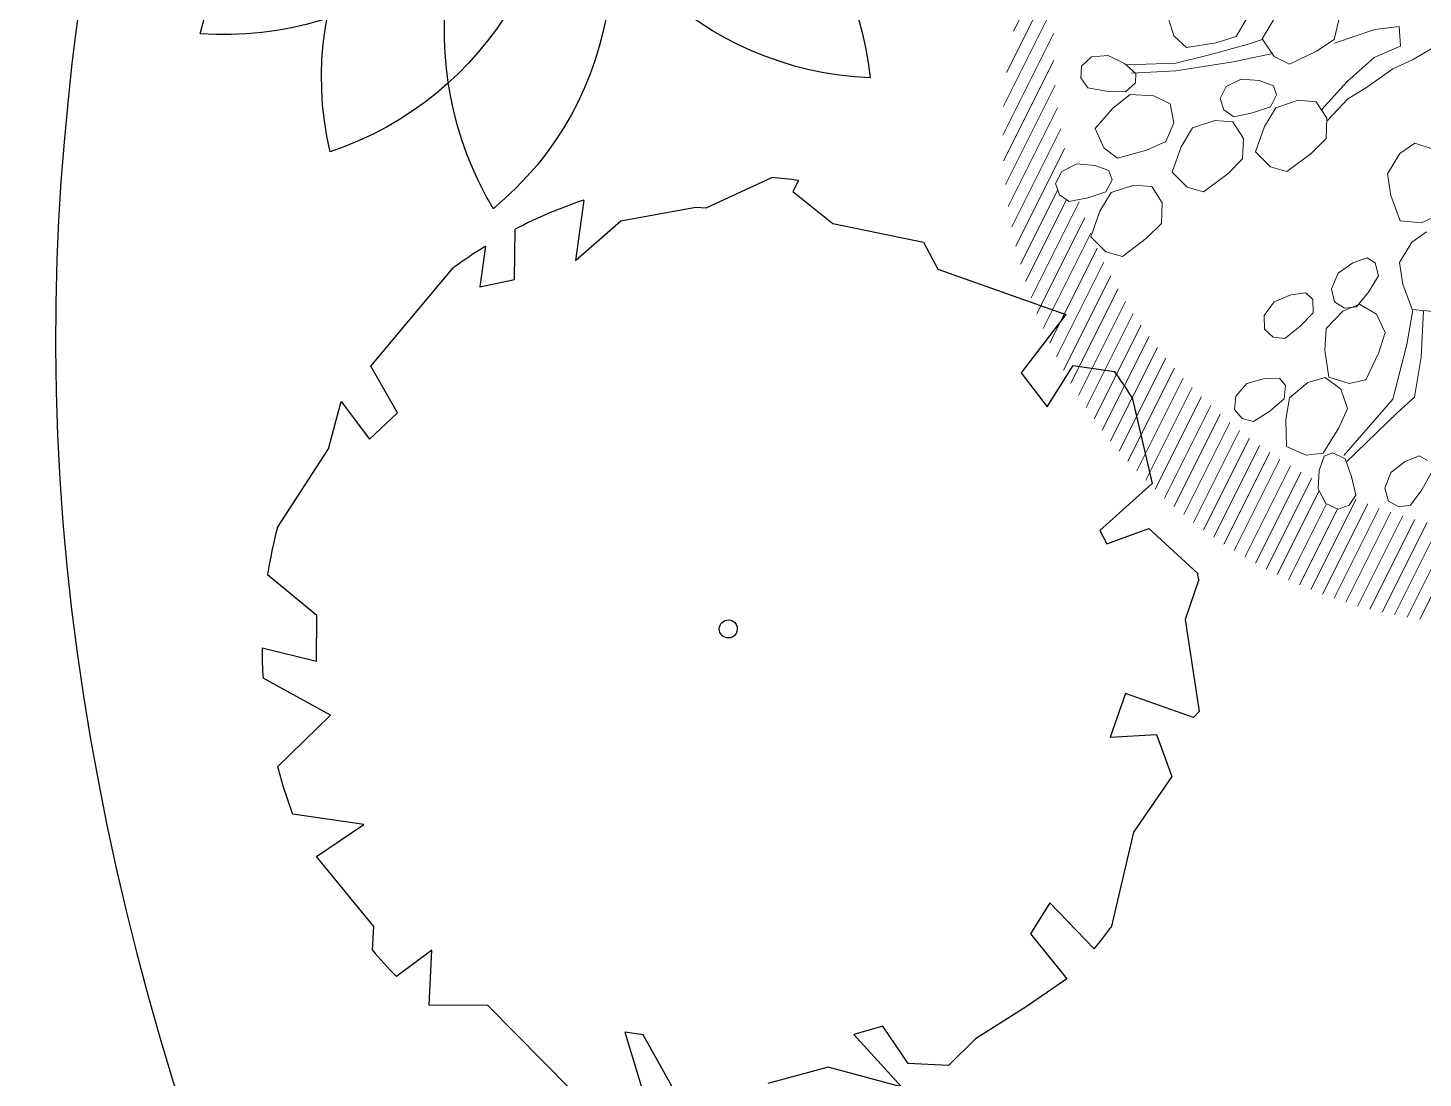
# Model space of a CAD drawing. Extents: x -809667 to 586099, y 3084146 to 3634412.
# Drawn here: x 381935.327 to 381937.429, y 3085741.829 to 3085743.41 of the extents above; entities that cross this region are included whole.
import ezdxf

# ---------------------------------------------------------------- set-up
doc = ezdxf.new("R2010")
doc.units = 0
doc.header["$LTSCALE"] = 0.5
doc.layers.get('0').update_dxf_attribs({"linetype": 'CONTINUOUS'})
for name, color, linetype in [('TREE', 3, 'CONTINUOUS'), ('图框', 4, 'CONTINUOUS'), ('树', 3, 'CONTINUOUS'), ('灌木', 3, 'CONTINUOUS'), ('道路', 4, 'CONTINUOUS')]:
    doc.layers.add(name, color=color, linetype=linetype)
doc.layers.add('紫薇', color=6, linetype='CONTINUOUS', lineweight=20)

# ---------------------------------------------------------------- blocks, each defined once
blk = doc.blocks.new('A$C46A015EA')
at = {"layer": '树', "color": 0, "linetype": 'Continuous'}
for centre, radius, start, end in [((1.3283, 4.0957), 1.9685, 227.56436, 31.33046), ((4.1013, 3.6261), 1.8496, 126.16905, 303.0486), ((0.7978, 3.4752), 1.9955, 251.81629, 53.749), ((3.7714, 4.1878), 2.0053, 153.43956, 313.58607), ((2.0899, 4.4107), 1.8992, 199.3601, 10.49099), ((4.6444, 2.7962), 2.0772, 109.31842, 262.8778), ((3.9565, 1.2038), 1.9441, 51.98023, 218.25708)]:
    blk.add_arc(centre, radius, start, end, dxfattribs=at)
blk = doc.blocks.new('A$C4C586FE1')
at = {"layer": 'TREE', "color": 0}
for p, q in [((1294, 2743), (1192.9, 2818.9)), ((1417.9, 2836.2), (1388.9, 2616.6)), ((1786.8, 2659.7), (1417.9, 2836.2)), ((1100.1, 2800.7), (873.4, 2660.3)), ((1261.1, 2599.4), (1294, 2743)), ((873.4, 2660.3), (885.1, 2448.8)), ((1875, 2685.7), (1786.8, 2659.7)), ((2107.7, 2532.3), (1875, 2685.7)), ((1388.9, 2616.6), (1261.1, 2599.4)), ((785.3, 2557.2), (585.3, 2566.4)), ((570, 2555.2), (514.1, 2441.5)), ((841.8, 2435.9), (785.3, 2557.2)), ((2260.8, 2515.8), (2107.7, 2532.3)), ((2272.6, 2551), (2260.8, 2515.8)), ((2410.9, 2296.6), (2336, 2500.2)), ((514.1, 2441.5), (288.4, 2275.8)), ((885.1, 2448.8), (841.8, 2435.9)), ((288.4, 2275.8), (287.5, 2250.5)), ((2434.2, 2275.2), (2410.9, 2296.6)), ((2564.8, 2085.9), (2434.2, 2275.2)), ((287.5, 2250.5), (483.5, 2157.2)), ((483.5, 2157.2), (422.4, 2031.4)), ((329.8, 2135.9), (208.1, 2079)), ((422.4, 2031.4), (329.8, 2135.9)), ((208.1, 2079), (170.6, 1878.4)), ((2577.2, 1905.4), (2564.8, 2085.9)), ((2688, 2051.3), (2577.2, 1905.4)), ((170.6, 1878.4), (15.6, 1628.2)), ((2666.2, 1735.2), (2771.9, 1843.1)), ((2724.5, 1645.7), (2666.2, 1735.2)), ((2799.1, 1743.9), (2724.5, 1645.7)), ((2787.7, 1243.8), (2821.3, 1628.8)), ((5.9, 1547.3), (197.8, 1550.3)), ((197.8, 1550.3), (173.3, 1443)), ((173.3, 1443), (0, 1424.7)), ((0, 1424.7), (27, 1278.9)), ((27, 1278.9), (66.8, 1102)), ((2631.6, 1201.9), (2787.7, 1243.8)), ((2635, 1085.7), (2631.6, 1201.9)), ((67, 987.7), (66.8, 1102)), ((2775.3, 1105.3), (2635, 1085.7)), ((2702, 977.7), (2775.3, 1105.3)), ((67, 987.7), (157.2, 906.4)), ((2642.7, 701.9), (2702, 977.7)), ((157.2, 906.4), (291.2, 931.2)), ((291.2, 931.2), (334.9, 852.4)), ((334.9, 852.4), (122.2, 842.3)), ((122.7, 841.2), (319.7, 727.5)), ((319.7, 727.5), (413.9, 564.3)), ((2274.5, 500.5), (2371.1, 598.9)), ((2371.1, 598.9), (2562.8, 580.2)), ((2418.9, 412.8), (2274.5, 500.5)), ((513.2, 326.3), (782.8, 401.8)), ((782.8, 401.8), (827.4, 368.4)), ((2129.9, 415.1), (2351.7, 350.2)), ((2132, 192.5), (2129.9, 415.1)), ((827.4, 368.4), (609.7, 253.1)), ((1825.7, 254.4), (1999.5, 124.4)), ((1858.7, 85.1), (1825.7, 254.4)), ((1175.5, 133.3), (821.4, 131.7)), ((1175.5, 133.3), (1301.7, 9.6)), ((1301.7, 9.6), (1413.5, 131.8)), ((1413.5, 131.8), (1432.3, 0)), ((1587.1, 58.5), (1858.7, 85.1)), ((1540.1, 5.2), (1587.1, 58.5))]:
    blk.add_line(p, q, dxfattribs=at)
at = {"layer": 'TREE', "color": 0, "extrusion": (0, 0, -1)}
for major_axis, start_param, end_param in [((1003, 1003), -1.011805, -0.945114), ((1003, 1003), -1.426629, -1.413216), ((1003, 1003), -0.139248, -0.081961), ((839.1, 1143.7), 0.475418, 0.633835), ((1003, 1003), 0.553886, 0.636541), ((1003, 1003), 4.017991, 4.075425), ((1003, 1003), 1.314933, 1.417635), ((1003, 1003), 1.573401, 1.638153), ((1003, 1003), 1.829101, 1.934165), ((1003, 1003), 2.270337, 2.346427)]:
    blk.add_ellipse((1418.5, 1418.4), major_axis=major_axis, ratio=1, start_param=start_param, end_param=end_param, dxfattribs=at)
at = {"layer": 'TREE', "color": 0, "linetype": 'Continuous'}
for start_param, end_param in [(0.01341, 3.155003), (3.155003, 6.296595)]:
    blk.add_ellipse((1466.4, 1447.2), major_axis=(19.2, 19.2), ratio=1, start_param=start_param, end_param=end_param, dxfattribs=at)
blk = doc.blocks.new('紫薇')
at = {"color": 0}
for p, q in [((508.8, 175.5), (417.1, 267.1)), ((528.7, 137.8), (442.7, 223.9)), ((542.3, 106.5), (458.9, 190)), ((552.4, 78.8), (470.5, 160.7)), ((355, 141.2), (355.4, 119.6)), ((559.9, 53.6), (479.1, 134.4)), ((355.4, 119.6), (347, 104.3)), ((411.8, 108.8), (424.9, 121.7)), ((424.9, 121.7), (441.6, 125.6)), ((441.6, 125.6), (454.1, 120)), ((454.1, 120), (458.5, 108.8)), ((249.9, 106.4), (270.8, 88.4)), ((295.2, 99), (279.8, 112.7)), ((316.8, 99.4), (295.2, 99)), ((347, 104.3), (316.8, 99.4)), ((410.5, 106.9), (362.1, 92.4)), ((404, 95.4), (411.8, 108.8)), ((458.5, 108.8), (455.2, 97.1)), ((565.7, 30.2), (485.7, 110.1)), ((270.8, 88.4), (265.1, 67.5)), ((287.2, 87.6), (270.3, 87.6)), ((328.3, 90), (287.2, 87.6)), ((362.1, 92.4), (328.3, 90)), ((364.5, 85.1), (408, 97.2)), ((407.5, 86.4), (404, 95.4)), ((420, 80.9), (407.5, 86.4)), ((438, 87.9), (420, 80.9)), ((455.2, 97.1), (438, 87.9)), ((570, 8.1), (490.7, 87.5)), ((201.6, 64.6), (190.7, 82.1)), ((265.4, 70.7), (306.5, 75.5)), ((306.5, 75.5), (364.5, 85.1)), ((393.8, 68.2), (416.4, 76.9)), ((416.4, 76.9), (437.4, 69.5)), ((159.1, 61), (134.9, 56.2)), ((202.6, 61), (159.1, 61)), ((222.5, 58.9), (201.6, 64.6)), ((252.8, 55.2), (222.5, 58.9)), ((265.1, 67.5), (252.8, 55.2)), ((380.7, 55.3), (393.8, 68.2)), ((437.4, 69.5), (461, 55.4)), ((573.2, -12.7), (494.4, 66.1)), ((134.9, 56.2), (139.8, 36.8)), ((275.1, 39.3), (287.2, 48.9)), ((287.2, 48.9), (304.1, 56.2)), ((304.1, 56.2), (321, 53.7)), ((321, 53.7), (330.7, 44.1)), ((330.7, 44.1), (330.7, 32)), ((383.1, 35.6), (380.7, 55.3)), ((461, 55.4), (459, 33.9)), ((575.4, -32.6), (497, 45.8)), ((139.8, 36.8), (168.8, 34.4)), ((168.8, 34.4), (202.6, 19.9)), ((275.1, 29.6), (275.1, 39.3)), ((284.8, 19.9), (275.1, 29.6)), ((330.7, 32), (323.4, 22.3)), ((396.9, 20.2), (383.1, 35.6)), ((459, 33.9), (448.9, 19.6)), ((132.5, 19.9), (108.3, 24.8)), ((154.3, 17.5), (132.5, 19.9)), ((185.7, 7.9), (154.3, 17.5)), ((202.6, 19.9), (236.4, 0.6)), ((238.9, 10.3), (255.8, 17.5)), ((255.8, 17.5), (279.9, 17.5)), ((279.9, 17.5), (296.9, 3)), ((304.1, 19.9), (284.8, 19.9)), ((323.4, 22.3), (304.1, 19.9)), ((321, -1.8), (325.9, 17.5)), ((325.9, 17.5), (342.8, 24.8)), ((342.8, 24.8), (367, 24.8)), ((367, 24.8), (383.9, 10.3)), ((418.4, 18.1), (396.9, 20.2)), ((448.9, 19.6), (418.4, 18.1)), ((461.2, 10.3), (473.3, 19.9)), ((473.3, 19.9), (490.2, 27.2)), ((490.2, 27.2), (507.1, 24.8)), ((499.2, 25.9), (498.8, 26.3)), ((507.1, 24.8), (516.8, 15.1)), ((516.8, 15.1), (516.8, 3)), ((207.4, 3), (185.7, 7.9)), ((234, -11.5), (207.4, 3)), ((234, -9.1), (238.9, 10.3)), ((296.9, 3), (313.8, -18.7)), ((383.9, 10.3), (400.8, -11.5)), ((461.2, 0.6), (461.2, 10.3)), ((470.9, -9.1), (461.2, 0.6)), ((516.8, 3), (509.6, -6.6)), ((576.7, -51.6), (516.8, 8.3)), ((241.3, -28.4), (234, -9.1)), ((328.3, -21.1), (321, -1.8)), ((400.8, -11.5), (391.1, -30.8)), ((425, -18.7), (441.9, -11.5)), ((441.9, -11.5), (466.1, -11.5)), ((466.1, -11.5), (483, -26)), ((490.2, -9.1), (470.9, -9.1)), ((509.6, -6.6), (490.2, -9.1)), ((577.3, -87.5), (500, -10.2)), ((577.3, -69.9), (511.5, -4.1)), ((260.6, -38), (241.3, -28.4)), ((313.8, -18.7), (304.1, -38)), ((347.6, -30.8), (328.3, -21.1)), ((420.1, -38), (425, -18.7)), ((483, -26), (499.9, -47.7)), ((576.6, -104.5), (499.6, -27.5)), ((289.6, -47.7), (260.6, -38)), ((304.1, -38), (289.6, -47.7)), ((376.6, -40.5), (347.6, -30.8)), ((391.1, -30.8), (376.6, -40.5)), ((427.4, -57.4), (420.1, -38)), ((499.9, -47.7), (490.2, -67)), ((575.5, -121), (498.7, -44.3)), ((141.1, -73), (157.2, -61.4)), ((157.2, -61.4), (174.8, -66.7)), ((174.8, -66.7), (193.3, -82.2)), ((446.7, -67), (427.4, -57.4)), ((475.7, -76.7), (446.7, -67)), ((490.2, -67), (475.7, -76.7)), ((573.8, -137.1), (497.3, -60.6)), ((193.3, -82.2), (197, -104.2)), ((571.7, -152.6), (495.4, -76.3)), ((569.1, -167.7), (493.1, -91.7)), ((197, -104.2), (196, -131.7)), ((566.2, -182.5), (490.3, -106.6)), ((562.9, -196.8), (487.2, -121.1)), ((176.1, -140.3), (158.8, -138.4)), ((196, -131.7), (176.1, -140.3)), ((559.2, -210.9), (483.7, -135.3)), ((174.1, -150.7), (191.7, -156)), ((191.7, -156), (210.2, -171.6)), ((555.2, -224.5), (479.8, -149.2)), ((233.6, -164.1), (239.8, -156.7)), ((234.8, -177.7), (233.6, -164.1)), ((239.8, -156.7), (255.3, -157)), ((255.3, -157), (272.9, -162.3)), ((272.9, -162.3), (284.3, -175.1)), ((310.3, -170.9), (325.4, -168)), ((325.4, -168), (343.8, -169.4)), ((343.8, -169.4), (357.7, -179.4)), ((550.9, -237.9), (475.7, -162.7)), ((210.2, -171.6), (213.9, -193.6)), ((249.6, -190.1), (234.8, -177.7)), ((284.3, -175.1), (285.5, -188.7)), ((305.8, -179.5), (310.3, -170.9)), ((309.8, -192.5), (305.8, -179.5)), ((357.7, -179.4), (361.7, -192.5)), ((546.3, -250.9), (471.2, -175.9)), ((213.9, -193.6), (212.9, -221.1)), ((266, -200.7), (249.6, -190.1)), ((277.8, -197.9), (266, -200.7)), ((285.5, -188.7), (277.8, -197.9)), ((327, -201.5), (309.8, -192.5)), ((361.7, -192.5), (356.1, -203.1)), ((541.3, -263.7), (466.4, -188.8)), ((249, -213.9), (262.3, -199)), ((262.3, -199), (280.6, -200.5)), ((280.6, -200.5), (302, -211.7)), ((302, -211.7), (310.3, -232.4)), ((345.2, -208.3), (327, -201.5)), ((356.1, -203.1), (345.2, -208.3)), ((536.1, -276.2), (461.3, -201.4)), ((212.9, -221.1), (193, -229.7)), ((219.5, -269.9), (202.6, -226.4)), ((212.3, -221.6), (229.2, -253)), ((246.4, -234.4), (249, -213.9)), ((524.9, -300.3), (450.4, -225.8)), ((530.6, -288.4), (456, -213.7)), ((259.1, -251.9), (246.4, -234.4)), ((310.3, -232.4), (315.1, -259.5)), ((363.1, -244.8), (377.9, -240.2)), ((377.9, -240.2), (396.3, -239.5)), ((396.3, -239.5), (411.2, -247.9)), ((518.9, -312), (444.5, -237.6)), ((229.2, -253), (260.6, -301.3)), ((280.3, -274), (259.1, -251.9)), ((359.6, -253.8), (363.1, -244.8)), ((365.2, -266.3), (359.6, -253.8)), ((411.2, -247.9), (416.7, -260.4)), ((512.6, -323.4), (438.4, -249.1)), ((315.1, -259.5), (297.6, -272.1)), ((307.4, -275), (318.8, -258.8)), ((318.8, -258.8), (337.2, -258.1)), ((337.2, -258.1), (359.8, -266.8)), ((359.8, -266.8), (370.3, -286.5)), ((383.2, -273.3), (365.2, -266.3)), ((416.7, -260.4), (412.3, -271.7)), ((506.1, -334.6), (432, -260.4)), ((238.9, -306.2), (219.5, -269.9)), ((297.6, -272.1), (280.3, -274)), ((307.1, -295.7), (307.4, -275)), ((402.1, -278.1), (383.2, -273.3)), ((412.3, -271.7), (402.1, -278.1)), ((492.4, -356.2), (418.5, -282.2)), ((499.4, -345.5), (425.3, -271.4)), ((321.7, -311.7), (307.1, -295.7)), ((370.3, -286.5), (378.2, -312.8)), ((485.2, -366.6), (411.4, -292.8)), ((260.6, -315.8), (238.9, -306.2)), ((260.6, -301.3), (325.9, -340)), ((345.2, -331.1), (321.7, -311.7)), ((477.7, -376.9), (404, -303.2)), ((325.9, -347.2), (260.6, -315.8)), ((378.2, -312.8), (362.2, -327.4)), ((462.1, -396.6), (388.7, -323.1)), ((470, -386.9), (396.5, -313.3)), ((325.7, -343.5), (335.6, -334)), ((335.6, -334), (345.2, -334.3)), ((362.2, -327.4), (345.2, -331.1)), ((345.2, -334.3), (354.6, -346.6)), ((454, -406.2), (380.6, -332.8)), ((325.2, -362.8), (325.7, -343.5)), ((354.6, -346.6), (361.4, -363.7)), ((437.1, -424.6), (363.9, -351.5)), ((445.7, -415.5), (372.4, -342.2)), ((246.6, -371.5), (253.1, -364.4)), ((253.1, -364.4), (268.5, -365.4)), ((268.5, -365.4), (285.9, -371.4)), ((327.1, -382.2), (325.2, -362.8)), ((361.4, -363.7), (358.6, -380.5)), ((428.3, -433.5), (361, -366.2)), ((285.9, -371.4), (296.8, -384.6)), ((336.6, -389.7), (327.1, -382.2)), ((358.6, -380.5), (348.7, -390)), ((419.3, -442.2), (358.1, -381)), ((261.5, -398.2), (247.2, -385.2)), ((296.8, -384.6), (297.4, -398.2)), ((390.9, -466.8), (318.3, -394.2)), ((400.6, -458.8), (327.9, -386.1)), ((348.7, -390), (336.6, -389.7)), ((410, -450.6), (349, -389.6)), ((277.4, -409.4), (261.5, -398.2)), ((289.3, -407.2), (277.4, -409.4)), ((297.4, -398.2), (289.3, -407.2)), ((370.9, -482.1), (298.5, -409.7)), ((381, -474.6), (308.5, -402.1)), ((349.9, -496.5), (277.7, -424.4)), ((360.5, -489.4), (288.2, -417.2)), ((328, -510), (256.1, -438)), ((339.1, -503.4), (267, -431.3)), ((305.1, -522.4), (233.4, -450.8)), ((316.7, -516.3), (244.9, -444.5))]:
    blk.add_line(p, q, dxfattribs=at)

msp = doc.modelspace()

# ---------------------------------------------------------------- linework, layer by layer
at = {"layer": '道路', "linetype": 'Continuous'}
for points, knots in [([(381936.4125, 3085752.4815), (381936.4441, 3085752.1813), (381936.4753, 3085751.8838), (381936.5794, 3085751.0093), (381936.663, 3085750.45), (381936.8797, 3085749.5559), (381936.9964, 3085749.1997), (381937.2916, 3085748.5663), (381937.4699, 3085748.2911), (381937.8171, 3085747.9218), (381937.9606, 3085747.8004), (381938.3014, 3085747.5639), (381938.495, 3085747.4514), (381939.1152, 3085747.126), (381939.5856, 3085746.923), (381940.3373, 3085746.5411), (381940.6194, 3085746.3845), (381941.1027, 3085746.0503), (381941.3096, 3085745.8798), (381941.676, 3085745.5079), (381941.8384, 3085745.3071), (381942.4008, 3085744.4837), (381942.6682, 3085743.788), (381943.0709, 3085742.3523), (381943.2062, 3085741.6087), (381943.4743, 3085740.1696), (381943.6075, 3085739.4741), (381943.8984, 3085738.4979), (381944.0241, 3085738.1638), (381944.3428, 3085737.5364), (381944.5424, 3085737.2596), (381945.0347, 3085736.7646), (381945.3243, 3085736.5491), (381946.2912, 3085735.9973), (381947.0819, 3085735.7343), (381948.854, 3085735.343), (381949.8331, 3085735.2135), (381951.1158, 3085735.0675), (381951.3933, 3085735.0372), (381951.6718, 3085735.0069), (381951.6759, 3085735.0064), (381951.68, 3085735.006), (381951.6841, 3085735.0055), (381952.341, 3085734.9338), (381952.9979, 3085734.8621), (381953.6548, 3085734.7905)], [0, 0, 0, 0, 0.809904, 0.809904, 2.429711, 2.429711, 3.66837, 3.66837, 4.926642, 4.926642, 5.673722, 5.673722, 6.420801, 6.420801, 7.887995, 7.887995, 8.767827, 8.767827, 9.468061, 9.468061, 10.168296, 10.168296, 12.19742, 12.19742, 14.226544, 14.226544, 16.255668, 16.255668, 17.461197, 17.461197, 18.836307, 18.836307, 20.211417, 20.211417, 22.844117, 22.844117, 25.476818, 25.476818, 26.19649, 26.19649, 26.19649, 26.207121, 26.207121, 26.207121, 27.904975, 27.904975, 27.904975, 27.904975]), ([(381935.8158, 3085752.4188), (381936.0198, 3085750.4763), (381936.3758, 3085747.0865), (381943.2756, 3085745.5214), (381941.8374, 3085735.4764), (381948.434, 3085734.7566), (381951.6067, 3085734.4104), (381951.6067, 3085734.4104), (381951.6067, 3085734.4104), (381951.6067, 3085734.4104), (381952.2783, 3085734.3371), (381952.95, 3085734.2638), (381953.6216, 3085734.1905)], [0, 0, 0, 0, 5.241042, 9.145642, 17.995634, 26.196498, 26.196498, 26.196498, 26.196498, 26.196498, 26.196498, 27.932578, 27.932578, 27.932578, 27.932578]), ([(381933.6118, 3085751.443), (381934.9128, 3085749.9861), (381937.1831, 3085747.4439), (381933.7037, 3085741.2835), (381942.1073, 3085735.5959), (381938.2059, 3085730.2283), (381936.3295, 3085727.6466), (381936.3295, 3085727.6466), (381936.3295, 3085727.6466), (381936.3295, 3085727.6466), (381935.6723, 3085726.7425), (381935.0152, 3085725.8383), (381934.358, 3085724.9342)], [0, 0, 0, 0, 5.241042, 9.145642, 17.995634, 26.196498, 26.196498, 26.196498, 26.196498, 26.196498, 26.196498, 29.068606, 29.068606, 29.068606, 29.068606]), ([(381933.1643, 3085751.0433), (381933.3653, 3085750.8182), (381933.5645, 3085750.5951), (381934.1421, 3085749.9302), (381934.4999, 3085749.4923), (381935.0162, 3085748.7309), (381935.2015, 3085748.405), (381935.4719, 3085747.7607), (381935.5558, 3085747.4437), (381935.5959, 3085746.9384), (381935.5893, 3085746.7505), (381935.5353, 3085746.3392), (381935.4885, 3085746.1203), (381935.3124, 3085745.4424), (381935.1465, 3085744.9577), (381934.9239, 3085744.1444), (381934.8502, 3085743.8303), (381934.7728, 3085743.2478), (381934.7599, 3085742.98), (381934.789, 3085742.4588), (381934.8285, 3085742.2036), (381935.06, 3085741.2337), (381935.3953, 3085740.5681), (381936.1876, 3085739.3048), (381936.6472, 3085738.7048), (381937.5323, 3085737.5389), (381937.9577, 3085736.9728), (381938.4849, 3085736.1011), (381938.6478, 3085735.7835), (381938.898, 3085735.1258), (381938.9688, 3085734.792), (381939.0043, 3085734.0948), (381938.9692, 3085733.7354), (381938.7278, 3085732.6487), (381938.391, 3085731.8865), (381937.4895, 3085730.3115), (381936.9271, 3085729.4995), (381936.1729, 3085728.4517), (381936.0088, 3085728.2259), (381935.8441, 3085727.9994), (381935.8417, 3085727.996), (381935.8393, 3085727.9927), (381935.8368, 3085727.9893), (381935.2451, 3085727.1752), (381934.6534, 3085726.3611), (381934.0617, 3085725.547)], [0, 0, 0, 0, 0.809904, 0.809904, 2.429711, 2.429711, 3.66837, 3.66837, 4.926642, 4.926642, 5.673722, 5.673722, 6.420801, 6.420801, 7.887995, 7.887995, 8.767827, 8.767827, 9.468061, 9.468061, 10.168296, 10.168296, 12.19742, 12.19742, 14.226544, 14.226544, 16.255668, 16.255668, 17.461197, 17.461197, 18.836307, 18.836307, 20.211417, 20.211417, 22.844117, 22.844117, 25.476818, 25.476818, 26.19649, 26.19649, 26.19649, 26.207121, 26.207121, 26.207121, 28.79312, 28.79312, 28.79312, 28.79312])]:
    msp.add_open_spline(points, degree=3, knots=knots, dxfattribs=at)

# ---------------------------------------------------------------- block references
at = {"layer": '图框', "color": 8, "xscale": -0.0004999999999999999, "yscale": 0.0004999999999999999, "zscale": 0.0005, "rotation": 314.9561458719995}
msp.add_blockref('A$C4C586FE1', (381936.388, 3085741.4748), dxfattribs=at)
at = {"layer": '灌木', "color": 8, "xscale": -0.2560000000000002, "yscale": 0.2560000000000001, "zscale": 0.2560000000000001, "rotation": 139.7590933901361}
msp.add_blockref('A$C46A015EA', (381936.0408, 3085744.7216), dxfattribs=at)
at = {"layer": '紫薇', "color": 8, "xscale": -0.00148055020779717, "yscale": 0.00148055020779717, "zscale": 0.00148055020779717, "rotation": 18.39408185160881}
msp.add_blockref('紫薇', (381937.6083, 3085743.3959), dxfattribs=at)

doc.saveas('drawing.dxf')
